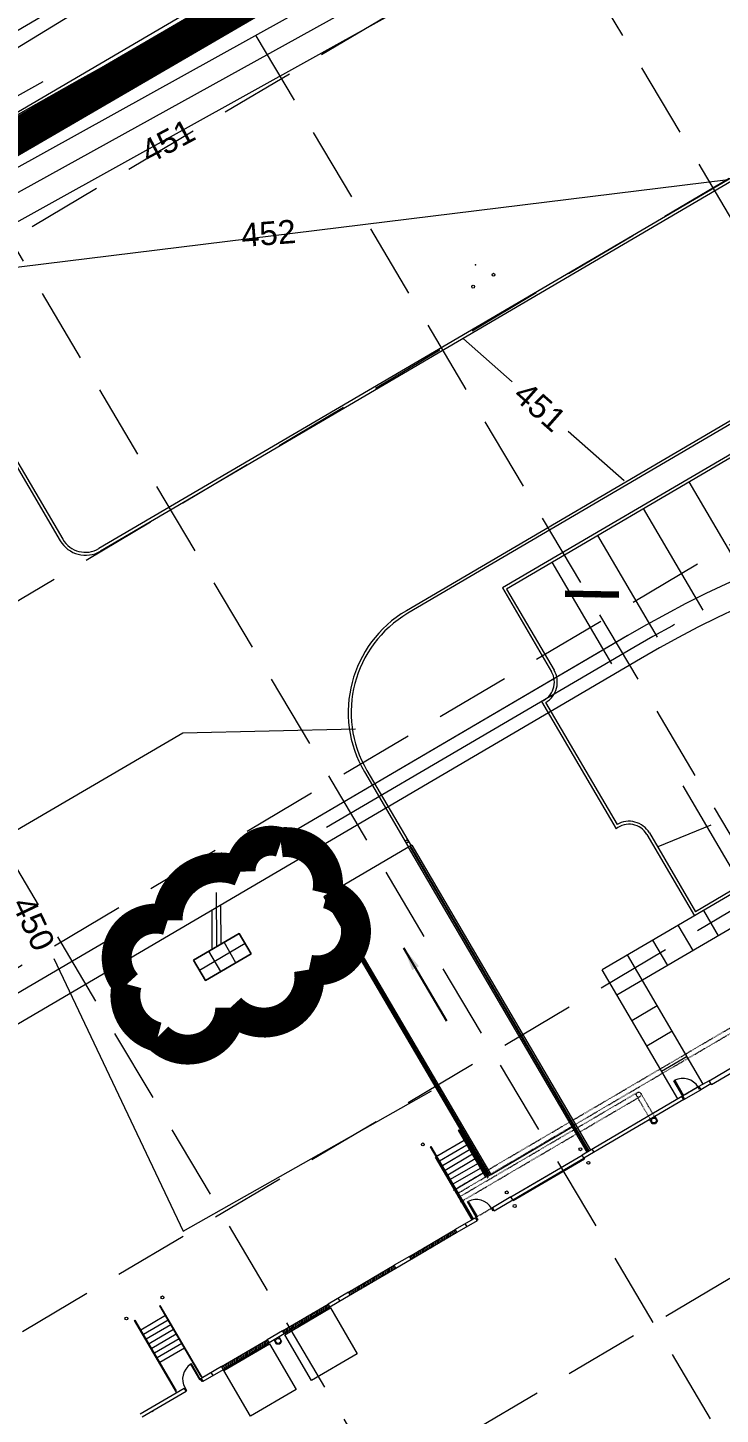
# Model space of a CAD drawing. Header units: inches. Extents: x 2527773 to 2531821, y 6906669 to 6910268.
# Drawn here: x 2529915.1 to 2530032.7, y 6909333.8 to 6909569.2 of the extents above; entities that cross this region are included whole.
import ezdxf
from ezdxf.enums import TextEntityAlignment as Align

# ---------------------------------------------------------------- set-up
doc = ezdxf.new("R2010")
doc.units = ezdxf.units.IN
doc.header["$MEASUREMENT"] = 0
for name, pattern in [('906-BP-01$0$HIDDEN', [0.1143, 0.0762, -0.0381]), ('DGN Style 4', [136.947622, 68.431042, -34.215521, 0.085539, -34.215521]), ('HIDDEN', [0.009525, 0.00635, -0.003175])]:
    doc.linetypes.add(name, pattern=pattern)
for name, color, linetype, lineweight in [('906-BP-01$0$A-CLNG-HEAD', 251, 'Continuous', 0), ('906-BP-01$0$a-sidewalks', 251, 'Continuous', 0), ('A-DOCK-LEVELER', 251, 'Continuous', 0), ('A-FLOR-STAIR', 251, 'Continuous', 0), ('A-WALL-SHELL', 251, 'Continuous', 0), ('CE-GRADE-25128 - CE-GRAD-CONT-MAJR-LABL-STD1', 1, 'Continuous', 30), ('CE-GRADE-25128 - CE-GRAD-CONT-MAJR-LINE', 1, 'Continuous', 80), ('CE-GRADE-25128 - CE-GRAD-CONT-MINR-LABL-STD1', 40, 'Continuous', 30), ('CE-GRADE-25128 - CE-GRAD-CONT-MINR-LINE', 40, 'Continuous', 53), ('CE-GRADE-25128 - CE-GRAD-FLOW', 40, 'Continuous', 30), ('CE-PUTIL-25128 - CE-UTIL-STRM-INLT', 251, 'Continuous', 13), ('CE-PUTIL-25128 - CE-UTIL-STRM-RCP-CL3-48IN', 251, 'DGN Style 4', 13), ('CE-PUTIL-25128 - CE-UTIL-STRM-WALL', 251, 'Continuous', 13), ('CE-SITE-25128 - 906-BP-01$0$A-BOLLARD', 251, 'Continuous', 0), ('CE-SITE-25128 - 906-BP-01$0$A-DOOR', 251, 'Continuous', 0), ('CE-SITE-25128 - 906-BP-01$0$A-FLOR', 251, 'Continuous', 0), ('CE-SITE-25128 - 906-BP-01$0$A-FLOR-STRS', 251, 'Continuous', 0), ('CE-SITE-25128 - 906-BP-01$0$A-KNOCKOUT-PANELS', 251, 'Continuous', 0), ('CE-SITE-25128 - 906-BP-01$0$a-sidewalks', 251, 'Continuous', 0), ('CE-SITE-25128 - 906-BP-01$0$A-WALL-SHELL', 251, 'Continuous', 0), ('CE-SITE-25128 - 906-BP-01$0$P-FIXT', 251, 'Continuous', 0), ('CE-SITE-25128 - A-BOLLARD', 251, 'Continuous', 0), ('CE-SITE-25128 - A-DOCK-LEVELER', 251, 'Continuous', 0), ('CE-SITE-25128 - A-DOOR', 251, 'Continuous', 0), ('CE-SITE-25128 - A-FLOR', 251, 'Continuous', 0), ('CE-SITE-25128 - A-FLOR-STAIR', 251, 'Continuous', 0), ('CE-SITE-25128 - A-FLOR-STRS', 251, 'Continuous', 0), ('CE-SITE-25128 - a-paving', 251, 'Continuous', 0), ('CE-SITE-25128 - a-sidewalks', 251, 'Continuous', 0), ('CE-SITE-25128 - a-stripes', 251, 'Continuous', 0), ('CE-SITE-25128 - A-WALL-SHELL', 251, 'Continuous', 0), ('CE-SITE-25128 - CE-UTIL-WATR-LINA-FHYD', 251, 'Continuous', 30), ('CE-xutil-25128 - 57-Hatch2', 253, 'Continuous', 13), ('EC-SILTFENCE', 6, 'Continuous', 106), ('Level 13', 7, 'Continuous', 0)]:
    doc.layers.add(name, color=color, linetype=linetype, lineweight=lineweight)
doc.layers.add('GRID', color=254, linetype='HIDDEN')
doc.layers.add('LEGEND', color=7, linetype='Continuous')
doc.styles.add('SC Dimension Text', font='Font 001.shx', dxfattribs={"height": 0.01})
doc.styles.get("Standard").update_dxf_attribs({"font": 'ARIAL.TTF'})
doc.styles.add('Style-Halff Sans', font='')
doc.styles.get('Style-Halff Sans').set_extended_font_data('Halff Sans')
doc.dimstyles.new('FLOW', dxfattribs={"dimscale": 1200, "dimtxt": 4, "dimasz": 4, "dimexe": 2, "dimexo": 2, "dimgap": 2, "dimtad": 1, "dimdec": 4, "dimzin": 11, "dimdsep": 46, "dimtxsty": 'Style-Halff Sans', "dimcen": 0.09, "dimse1": 1, "dimse2": 1, "dimclrd": 256, "dimadec": 4, "dimazin": 3, "dimtfac": 1, "dimtdec": 4, "dimtofl": 0, "dimtmove": 0, "dimatfit": 3, "dimfxl": 0, "dimfrac": 2, "dimtzin": 11, "dimlwd": -1, "dimarcsym": 0})
doc.dimstyles.get("Standard").update_dxf_attribs({"dimtxt": 0.18, "dimasz": 0.18, "dimexe": 0.18, "dimexo": 0.0625, "dimgap": 0.09, "dimtad": 0, "dimtih": 1, "dimtoh": 1, "dimdec": 4, "dimzin": 0, "dimdsep": 46, "dimtxsty": 'SC Dimension Text', "dimcen": 0.09, "dimadec": 0, "dimazin": 0, "dimtfac": 1, "dimtdec": 4, "dimtofl": 0, "dimtmove": 0, "dimatfit": 3, "dimfxl": 0, "dimtolj": 1, "dimtzin": 0, "dimarcsym": 0})

# ---------------------------------------------------------------- blocks, each defined once
blk = doc.blocks.new('906-BP-01$0$A$C3CD811FF_2')
at = {"layer": 'CE-SITE-25128 - 906-BP-01$0$A-BOLLARD', "ltscale": 0.273403}
for centre in [(-1.961, 4.224), (-3.823, 3.132)]:
    blk.add_circle(centre, 0.0762, dxfattribs=at)
at = {"layer": 'CE-SITE-25128 - 906-BP-01$0$A-FLOR-STRS', "ltscale": 0.273403}
for p, q in [((-2.07, 3.807), (-2.103, 3.787)), ((0.036, 0.139), (-2.103, 3.787)), ((0.121, 0.071), (-2.07, 3.807)), ((-3.406, 3.023), (-3.374, 3.042)), ((-1.216, -0.713), (-3.406, 3.023)), ((-1.235, -0.606), (-3.374, 3.042)), ((-1.807, 3.283), (-3.078, 2.538)), ((-1.666, 3.042), (-2.937, 2.297)), ((-1.525, 2.801), (-2.795, 2.056)), ((-1.383, 2.56), (-2.654, 1.815)), ((-1.242, 2.319), (-2.513, 1.574)), ((-1.101, 2.078), (-2.372, 1.333)), ((-0.959, 1.837), (-2.23, 1.092)), ((-0.818, 1.596), (-2.089, 0.851)), ((0.036, 0.139), (0.069, 0.158)), ((-1.268, -0.625), (-1.235, -0.606))]:
    blk.add_line(p, q, dxfattribs=at)

msp = doc.modelspace()

# ---------------------------------------------------------------- hatches: boundary and pattern name
at = {"layer": 'CE-SITE-25128 - 906-BP-01$0$A-KNOCKOUT-PANELS', "lineweight": 0, "ltscale": 0.273403}
h = msp.add_hatch(dxfattribs=at)
h.set_pattern_fill('ANSI31', color=256, style=0)
h.set_pattern_definition([(75.381, (933.1106, 1160.70283), (-0.25198581456, 0.065726627315), [])])
h.paths.add_polyline_path([(2529979.95, 6909360.57), (2529987.71, 6909365.13), (2529988.02, 6909364.61), (2529980.25, 6909360.05)], flags=16)
h = msp.add_hatch(dxfattribs=at)
h.set_pattern_fill('ANSI31', color=256, style=0)
h.set_pattern_definition([(75.381, (922.75844, 1154.63386), (-0.25198581456, 0.065726627315), [])])
h.paths.add_polyline_path([(2529969.59, 6909354.51), (2529977.36, 6909359.06), (2529977.66, 6909358.54), (2529969.9, 6909353.98)], flags=16)
h = msp.add_hatch(dxfattribs=at)
h.set_pattern_fill('ANSI31', color=256, style=0)
h.set_pattern_definition([(75.381, (911.54358, 1148.05914), (-0.25198581456, 0.065726627315), [])])
h.paths.add_polyline_path([(2529958.38, 6909347.93), (2529966.14, 6909352.48), (2529966.45, 6909351.96), (2529958.69, 6909347.41)], flags=16)
h = msp.add_hatch(dxfattribs=at)
h.set_pattern_fill('ANSI31', color=256, style=0)
h.set_pattern_definition([(75.381, (901.1914, 1141.99016), (-0.25198581456, 0.065726627315), [])])
h.paths.add_polyline_path([(2529948.03, 6909341.86), (2529955.79, 6909346.41), (2529956.1, 6909345.89), (2529948.33, 6909341.34)], flags=16)

# ---------------------------------------------------------------- linework, layer by layer
at = {"color": 35, "lineweight": 0}
for p, q in [((2530162.85, 6909692.98), (2529923.92, 6909560.33)), ((2529852.53, 6909528.69), (2530028.95, 6909636.43)), ((2529917.7, 6909560.02), (2529809.17, 6909499.24)), ((2529923.92, 6909560.33), (2529846.48, 6909516.78))]:
    msp.add_line(p, q, dxfattribs=at)
at = {"layer": '906-BP-01$0$A-CLNG-HEAD', "lineweight": 0, "ltscale": 0.273403, "flags": 128}
msp.add_lwpolyline([(2530026.55, 6909387.2), (2530029.42, 6909388.88), (2530029.12, 6909389.4), (2530026.24, 6909387.72)], close=True, dxfattribs=at)
at = {"layer": '906-BP-01$0$a-sidewalks', "lineweight": 0, "ltscale": 0.273403}
msp.add_line((2529997.2, 6909370.69), (2530009.28, 6909377.77), dxfattribs=at)
at = {"layer": 'A-DOCK-LEVELER', "lineweight": 0, "ltscale": 0.083333, "flags": 128}
msp.add_lwpolyline([(2529960.73, 6909337.98), (2529952.97, 6909333.43), (2529948.42, 6909341.2), (2529956.18, 6909345.75), (2529960.73, 6909337.98)], dxfattribs=at)
at = {"layer": 'A-FLOR-STAIR', "lineweight": 0, "ltscale": 0.083333}
msp.add_line((2529980.37, 6909430.37), (2530010.72, 6909378.61), dxfattribs=at)
at = {"layer": 'A-WALL-SHELL', "lineweight": 0, "ltscale": 0.083333}
msp.add_line((2530011.31, 6909378.26), (2530011, 6909378.78), dxfattribs=at)
at = {"layer": 'CE-GRADE-25128 - CE-GRAD-CONT-MAJR-LINE', "color": 35, "linetype": 'Continuous', "lineweight": 0, "flags": 128}
for points in [[(2530297.37, 6909754.5), (2530094.87, 6909641.54), (2529905.94, 6909537.06), (2529891.09, 6909531.54)], [(2529970.77, 6909450.09), (2529941.47, 6909449.43), (2529909.38, 6909430.7), (2529912.91, 6909423.25)], [(2529919.56, 6909411.15), (2529941.53, 6909364.87), (2529983.72, 6909388.69)]]:
    msp.add_lwpolyline(points, dxfattribs=at)
at = {"layer": 'CE-GRADE-25128 - CE-GRAD-CONT-MINR-LINE', "color": 35, "linetype": 'Continuous', "lineweight": 0}
for p, q in [((2530034.08, 6909543.38), (2529895.29, 6909526.28)), ((2529997.39, 6909509.06), (2529989.15, 6909516.34)), ((2530016.42, 6909492.24), (2530006.92, 6909500.64)), ((2530022.2, 6909430.17), (2530031.21, 6909433.87))]:
    msp.add_line(p, q, dxfattribs=at)
at = {"layer": 'CE-GRADE-25128 - CE-GRAD-CONT-MINR-LINE', "color": 35, "linetype": 'Continuous', "lineweight": 0, "flags": 128}
for points in [[(2530251.34, 6909724.25), (2530096.84, 6909638.06), (2529907.81, 6909533.19), (2529889.75, 6909527.35)], [(2530207.08, 6909708.72), (2530092.89, 6909645.02), (2529900.6, 6909538.38), (2529892.43, 6909535.73)]]:
    msp.add_lwpolyline(points, dxfattribs=at)
at = {"layer": 'CE-PUTIL-25128 - CE-UTIL-STRM-INLT', "color": 5, "extrusion": (0, 0, -1)}
for p, q in [((2529950.48, 6909410.44), (2529948.46, 6909413.9)), ((2529952.05, 6909413.69), (2529944.29, 6909409.14)), ((2529947.89, 6909408.93), (2529945.87, 6909412.38))]:
    msp.add_line(p, q, dxfattribs=at)
at = {"layer": 'CE-PUTIL-25128 - CE-UTIL-STRM-INLT', "color": 5, "flags": 128}
msp.add_lwpolyline([(2529953.07, 6909411.96), (2529951.04, 6909415.41), (2529943.28, 6909410.86), (2529945.3, 6909407.41)], close=True, dxfattribs=at)
at = {"layer": 'CE-PUTIL-25128 - CE-UTIL-STRM-RCP-CL3-48IN', "color": 5, "lineweight": 0}
msp.add_line((2529947.1, 6909422.37), (2529947.16, 6909413.14), dxfattribs=at)
at = {"layer": 'CE-PUTIL-25128 - CE-UTIL-STRM-RCP-CL3-48IN', "color": 5, "lineweight": 0, "flags": 128}
msp.add_lwpolyline([(2530918.43, 6908915.77), (2530890.12, 6908963.09), (2530239.22, 6909451.42, 0.302205), (2530018.05, 6909463.97), (2528753.12, 6908722.39, 0.415961), (2528717.73, 6908585.03), (2528785.5, 6908471), (2528781.08, 6908463.12)], format="xyb", dxfattribs=at)
at = {"layer": 'CE-PUTIL-25128 - CE-UTIL-STRM-WALL', "color": 5, "lineweight": 0}
for p, q in [((2530017.03, 6909465.98), (2529871.81, 6909380.84)), ((2530019.19, 6909462.03), (2529874.09, 6909376.96)), ((2529946.37, 6909419.34), (2529946.41, 6909412.7)), ((2529947.86, 6909420.21), (2529947.91, 6909413.57))]:
    msp.add_line(p, q, dxfattribs=at)
at = {"layer": 'CE-PUTIL-25128 - CE-UTIL-STRM-WALL', "color": 5, "lineweight": 0, "flags": 128}
msp.add_lwpolyline([(2530341.57, 6909377.45), (2530240.57, 6909453.22, 0.302205), (2530016.91, 6909465.91), (2529948.32, 6909425.7)], format="xyb", dxfattribs=at)
at = {"layer": 'CE-PUTIL-25128 - CE-UTIL-STRM-WALL', "color": 5, "lineweight": 0}
msp.add_arc((2530119.2, 6909291.43), 197.75, 53.1214, 120.3816, dxfattribs=at)
at = {"layer": 'CE-SITE-25128 - 906-BP-01$0$A-BOLLARD', "lineweight": 0, "ltscale": 0.273403}
for p, q in [((2530020.65, 6909383.74), (2530020.8, 6909383.82)), ((2530020.66, 6909383.73), (2530020.65, 6909383.74)), ((2530020.66, 6909383.73), (2530020.79, 6909383.81)), ((2530021.2, 6909383.11), (2530020.79, 6909383.81)), ((2530021.21, 6909383.13), (2530020.8, 6909383.82)), ((2530021.66, 6909384.33), (2530021.81, 6909384.41)), ((2530022.07, 6909383.63), (2530021.66, 6909384.33)), ((2530021.68, 6909384.33), (2530021.81, 6909384.41)), ((2530022.08, 6909383.63), (2530021.68, 6909384.33)), ((2530022.07, 6909383.63), (2530021.76, 6909383.17)), ((2530022.08, 6909383.63), (2530021.77, 6909383.16)), ((2530021.81, 6909384.41), (2530021.81, 6909384.41)), ((2530021.2, 6909383.11), (2530021.77, 6909383.16)), ((2530021.21, 6909383.13), (2530021.77, 6909383.17)), ((2529957.37, 6909345.7), (2529956.96, 6909346.4)), ((2529957.36, 6909345.69), (2529956.96, 6909346.38)), ((2529957.36, 6909345.69), (2529957.93, 6909345.74)), ((2529957.37, 6909345.7), (2529957.93, 6909345.75)), ((2529958.23, 6909346.21), (2529957.82, 6909346.9)), ((2529958.24, 6909346.21), (2529957.84, 6909346.9)), ((2529958.23, 6909346.21), (2529957.92, 6909345.74)), ((2529958.24, 6909346.21), (2529957.93, 6909345.74)), ((2529936.26, 6909334.26), (2529936.4, 6909334.35)), ((2529936.27, 6909334.26), (2529936.4, 6909334.34)), ((2529936.4, 6909334.34), (2529936.4, 6909334.35))]:
    msp.add_line(p, q, dxfattribs=at)
at = {"layer": 'CE-SITE-25128 - 906-BP-01$0$A-DOOR', "lineweight": 0, "ltscale": 0.273403}
for p, q in [((2529948.33, 6909341.34), (2529948.42, 6909341.2)), ((2529944.58, 6909339.84), (2529944.29, 6909339.67)), ((2529944.58, 6909339.84), (2529944.43, 6909339.75)), ((2529944.43, 6909339.75), (2529944.69, 6909339.32)), ((2529944.58, 6909339.84), (2529944.83, 6909339.41)), ((2529944.83, 6909339.41), (2529944.69, 6909339.32)), ((2529941.7, 6909338.15), (2529941.84, 6909338.24)), ((2529941.7, 6909338.15), (2529941.95, 6909337.72)), ((2529941.84, 6909338.24), (2529942.1, 6909337.81)), ((2529941.95, 6909337.72), (2529942.1, 6909337.81))]:
    msp.add_line(p, q, dxfattribs=at)
at = {"layer": 'CE-SITE-25128 - 906-BP-01$0$A-DOOR', "lineweight": 0, "ltscale": 0.273403, "flags": 128}
for points in [[(2530026.39, 6909387.8), (2530024.87, 6909390.39), (2530025.01, 6909390.47), (2530026.53, 6909387.89)], [(2530029.37, 6909388.97), (2530029.23, 6909388.89), (2530028.98, 6909389.32), (2530029.12, 6909389.4)], [(2530026.64, 6909387.37), (2530026.5, 6909387.29), (2530026.24, 6909387.72), (2530026.39, 6909387.8)], [(2530009.58, 6909377.25), (2530009.67, 6909377.11), (2529997.59, 6909370.02), (2529997.51, 6909370.17)], [(2530009.58, 6909377.25), (2530009.67, 6909377.11), (2529997.59, 6909370.02), (2529997.51, 6909370.17)], [(2529944.43, 6909339.75), (2529942.92, 6909342.34), (2529942.77, 6909342.26), (2529944.29, 6909339.67)]]:
    msp.add_lwpolyline(points, close=True, dxfattribs=at)
at = {"layer": 'CE-SITE-25128 - 906-BP-01$0$A-DOOR', "lineweight": 0, "ltscale": 0.273403}
for centre, start, end in [((2530026.38, 6909387.79), 30.4499, 117.039), ((2529944.44, 6909339.76), 123.723, 210.3121)]:
    msp.add_arc(centre, 3.01, start, end, dxfattribs=at)
at = {"layer": 'CE-SITE-25128 - 906-BP-01$0$A-FLOR', "linetype": '906-BP-01$0$HIDDEN', "lineweight": 0, "ltscale": 0.273403}
msp.add_line((2530029.12, 6909389.4), (2530026.24, 6909387.72), dxfattribs=at)
at = {"layer": 'CE-SITE-25128 - 906-BP-01$0$A-KNOCKOUT-PANELS', "lineweight": 0, "ltscale": 0.273403, "flags": 128}
for points in [[(2529979.95, 6909360.57), (2529987.71, 6909365.13), (2529988.02, 6909364.61), (2529980.25, 6909360.05)], [(2529969.59, 6909354.51), (2529977.36, 6909359.06), (2529977.66, 6909358.54), (2529969.9, 6909353.98)], [(2529958.38, 6909347.93), (2529966.14, 6909352.48), (2529966.45, 6909351.96), (2529958.69, 6909347.41)], [(2529948.03, 6909341.86), (2529955.79, 6909346.41), (2529956.1, 6909345.89), (2529948.33, 6909341.34)]]:
    msp.add_lwpolyline(points, close=True, dxfattribs=at)
at = {"layer": 'CE-SITE-25128 - 906-BP-01$0$a-sidewalks', "lineweight": 0, "ltscale": 0.273403}
msp.add_line((2529997.2, 6909370.69), (2530009.28, 6909377.77), dxfattribs=at)
at = {"layer": 'CE-SITE-25128 - 906-BP-01$0$A-WALL-SHELL', "lineweight": 0, "ltscale": 0.273403}
for p, q in [((2530030.85, 6909390.41), (2530057.88, 6909406.26)), ((2530031.24, 6909389.75), (2530058.27, 6909405.59)), ((2530030.84, 6909390.41), (2530029.12, 6909389.4)), ((2530030.84, 6909390.41), (2530030.84, 6909390.41)), ((2530031.24, 6909389.75), (2530030.84, 6909390.41)), ((2530029.42, 6909388.88), (2530029.12, 6909389.4)), ((2530029.12, 6909389.4), (2530029.42, 6909388.88)), ((2530031.15, 6909389.89), (2530029.42, 6909388.88)), ((2530031.15, 6909389.89), (2530031.23, 6909389.75)), ((2530026.24, 6909387.72), (2530009.28, 6909377.77)), ((2530026.55, 6909387.2), (2530009.58, 6909377.25)), ((2530026.55, 6909387.2), (2530026.24, 6909387.72)), ((2530026.24, 6909387.72), (2530026.55, 6909387.2)), ((2529979.95, 6909360.57), (2529977.36, 6909359.06)), ((2529980.25, 6909360.05), (2529977.66, 6909358.54)), ((2529980.25, 6909360.05), (2529979.95, 6909360.57)), ((2529977.66, 6909358.54), (2529977.36, 6909359.06)), ((2529969.59, 6909354.51), (2529966.14, 6909352.48)), ((2529969.9, 6909353.98), (2529966.45, 6909351.96)), ((2529968.17, 6909352.97), (2529967.87, 6909353.49)), ((2529969.9, 6909353.98), (2529969.59, 6909354.51)), ((2529966.45, 6909351.96), (2529966.14, 6909352.48)), ((2529958.38, 6909347.93), (2529955.79, 6909346.41)), ((2529956.1, 6909345.89), (2529955.79, 6909346.41)), ((2529958.69, 6909347.41), (2529956.1, 6909345.89)), ((2529958.69, 6909347.41), (2529958.38, 6909347.93)), ((2529948.03, 6909341.86), (2529944.58, 6909339.84)), ((2529948.33, 6909341.34), (2529944.88, 6909339.32)), ((2529948.33, 6909341.34), (2529948.03, 6909341.86)), ((2529944.58, 6909339.84), (2529944.88, 6909339.32)), ((2529946.61, 6909340.33), (2529946.3, 6909340.85)), ((2529941.7, 6909338.15), (2529934.22, 6909333.77)), ((2529942.01, 6909337.63), (2529934.53, 6909333.25)), ((2529941.7, 6909338.15), (2529942.01, 6909337.63))]:
    msp.add_line(p, q, dxfattribs=at)
at = {"layer": 'CE-SITE-25128 - 906-BP-01$0$P-FIXT', "linetype": '906-BP-01$0$HIDDEN', "lineweight": 0, "ltscale": 0.273403}
for p, q in [((2529987.46, 6909371.83), (2530039.65, 6909402.43)), ((2529987.88, 6909371.12), (2530040.43, 6909401.92)), ((2529988.21, 6909370.54), (2530018.69, 6909388.41)), ((2530021.84, 6909383.86), (2530019.26, 6909388.26)), ((2529988.64, 6909369.82), (2530019.11, 6909387.69)), ((2530021.12, 6909383.44), (2530018.75, 6909387.48))]:
    msp.add_line(p, q, dxfattribs=at)
msp.add_circle((2530018.9, 6909388.05), 0.417, dxfattribs=at)
at = {"layer": 'CE-SITE-25128 - 906-BP-01$0$P-FIXT', "lineweight": 0, "ltscale": 0.273403}
for centre in [(2530021.48, 6909383.65), (2529957.64, 6909346.23)]:
    msp.add_circle(centre, 0.417, dxfattribs=at)
at = {"layer": 'CE-SITE-25128 - A-BOLLARD', "lineweight": 0, "ltscale": 0.273403}
for centre in [(2529994.23, 6909527.24), (2529990.78, 6909525.22)]:
    msp.add_circle(centre, 0.25, dxfattribs=at)
at = {"layer": 'CE-SITE-25128 - A-BOLLARD', "lineweight": 0, "ltscale": 0.083333}
for centre in [(2529979.51, 6909431.03), (2529965.2, 6909422.64), (2529982.23, 6909379.59), (2530008.99, 6909378.76), (2530010.34, 6909376.46), (2529996.48, 6909371.43), (2529997.83, 6909369.13)]:
    msp.add_circle(centre, 0.25, dxfattribs=at)
at = {"layer": 'CE-SITE-25128 - A-DOCK-LEVELER', "lineweight": 0, "ltscale": 0.083333, "flags": 128}
msp.add_lwpolyline([(2529971.09, 6909344.05), (2529963.32, 6909339.5), (2529958.77, 6909347.27), (2529966.53, 6909351.82), (2529971.09, 6909344.05)], dxfattribs=at)
at = {"layer": 'CE-SITE-25128 - A-DOOR', "lineweight": 0, "ltscale": 0.083333, "flags": 128}
for points in [[(2530009.58, 6909377.25), (2530009.67, 6909377.11), (2529997.59, 6909370.02), (2529997.51, 6909370.17)], [(2529991.31, 6909367.23), (2529989.79, 6909369.82), (2529989.93, 6909369.91), (2529991.45, 6909367.32)], [(2529991.56, 6909366.8), (2529991.41, 6909366.72), (2529991.16, 6909367.15), (2529991.31, 6909367.23)], [(2529994.29, 6909368.4), (2529994.15, 6909368.32), (2529993.89, 6909368.75), (2529994.04, 6909368.84)]]:
    msp.add_lwpolyline(points, close=True, dxfattribs=at)
at = {"layer": 'CE-SITE-25128 - A-DOOR', "lineweight": 0, "ltscale": 0.083333}
msp.add_arc((2529991.3, 6909367.23), 3.01, 30.4499, 117.039, dxfattribs=at)
at = {"layer": 'CE-SITE-25128 - A-FLOR', "linetype": 'HIDDEN', "lineweight": 0, "ltscale": 0.083333}
msp.add_line((2529991.16, 6909367.15), (2529994.04, 6909368.84), dxfattribs=at)
at = {"layer": 'CE-SITE-25128 - A-FLOR-STAIR', "lineweight": 0, "ltscale": 0.083333}
for p, q in [((2529980.37, 6909430.37), (2529965.42, 6909421.61)), ((2530010.14, 6909378.28), (2529979.8, 6909430.04)), ((2529965.42, 6909421.61), (2529993.08, 6909374.43)), ((2529993.81, 6909374.5), (2529965.99, 6909421.95)), ((2529993.81, 6909374.5), (2530007.61, 6909382.59)), ((2529984.78, 6909377.71), (2529989.24, 6909380.32)), ((2529985.08, 6909376.82), (2529989.72, 6909379.54)), ((2529985.55, 6909376.03), (2529990.18, 6909378.75)), ((2529989.26, 6909380.33), (2529989.24, 6909380.32)), ((2529989.53, 6909380.49), (2529989.36, 6909380.39)), ((2529989.83, 6909379.6), (2529989.99, 6909379.7)), ((2529990.29, 6909378.81), (2529990.45, 6909378.91)), ((2529984.51, 6909377.55), (2529984.35, 6909377.45)), ((2529990.59, 6909366.81), (2529984.35, 6909377.45)), ((2529984.78, 6909377.71), (2529984.62, 6909377.61)), ((2529984.81, 6909376.66), (2529984.97, 6909376.76)), ((2529986.01, 6909375.24), (2529990.65, 6909377.96)), ((2529986.47, 6909374.45), (2529991.11, 6909377.17)), ((2529986.94, 6909373.66), (2529991.57, 6909376.37)), ((2529990.75, 6909378.02), (2529990.92, 6909378.11)), ((2529991.22, 6909377.23), (2529991.38, 6909377.32)), ((2529985.28, 6909375.87), (2529985.44, 6909375.97)), ((2529985.74, 6909375.08), (2529985.9, 6909375.17)), ((2529986.2, 6909374.29), (2529986.37, 6909374.38)), ((2529987.4, 6909372.87), (2529992.04, 6909375.58)), ((2529987.86, 6909372.07), (2529992.5, 6909374.79)), ((2529992.61, 6909374.86), (2529992.77, 6909374.95)), ((2529992.69, 6909374.71), (2529992.85, 6909374.81)), ((2529993.23, 6909374.16), (2529993.14, 6909374.32)), ((2529993.16, 6909373.92), (2529993.32, 6909374.02)), ((2529993.23, 6909374.16), (2529993.81, 6909374.5)), ((2529986.67, 6909373.5), (2529986.83, 6909373.59)), ((2529987.13, 6909372.71), (2529987.29, 6909372.8)), ((2529987.59, 6909371.92), (2529987.76, 6909372.01))]:
    msp.add_line(p, q, dxfattribs=at)
at = {"layer": 'CE-SITE-25128 - A-FLOR-STRS', "lineweight": 0, "ltscale": 0.083333}
for p, q in [((2529980.11, 6909430.03), (2529980.22, 6909430.09)), ((2530010.37, 6909378.41), (2529980.11, 6909430.03)), ((2530010.48, 6909378.48), (2529980.22, 6909430.09)), ((2529965.74, 6909421.6), (2529965.84, 6909421.66)), ((2529993.31, 6909374.57), (2529965.74, 6909421.6)), ((2529993.48, 6909374.52), (2529965.84, 6909421.66)), ((2529988.29, 6909381.98), (2529988.39, 6909382.05)), ((2529992.87, 6909374.16), (2529988.29, 6909381.98)), ((2529992.91, 6909374.34), (2529988.39, 6909382.05)), ((2529983.54, 6909379.2), (2529983.65, 6909379.26)), ((2529990.75, 6909366.91), (2529983.54, 6909379.2)), ((2529990.86, 6909366.97), (2529983.65, 6909379.26)), ((2529993.48, 6909374.52), (2529992.87, 6909374.16)), ((2529993.31, 6909374.57), (2529992.91, 6909374.34))]:
    msp.add_line(p, q, dxfattribs=at)
at = {"layer": 'CE-SITE-25128 - a-paving', "lineweight": 0, "ltscale": 0.273403}
for p, q in [((2530115.83, 6909591.31), (2529927.21, 6909480.74)), ((2530115.73, 6909590.67), (2529927.46, 6909480.31)), ((2530133.43, 6909560.47), (2529979.44, 6909470.2)), ((2530133.68, 6909560.04), (2529979.69, 6909469.77)), ((2530113.07, 6909542.84), (2529995.74, 6909474.06)), ((2530112.89, 6909542.16), (2529996.43, 6909473.88)), ((2529895.11, 6909525.6), (2529920.62, 6909482.09)), ((2529895.29, 6909526.28), (2529921.05, 6909482.35)), ((2529995.74, 6909474.06), (2530004.09, 6909459.83)), ((2529996.43, 6909473.88), (2530004.52, 6909460.08)), ((2530106.18, 6909464.62), (2530028.54, 6909419.1)), ((2530002.39, 6909454.81), (2530015.07, 6909433.19)), ((2530003.09, 6909454.6), (2530015.23, 6909433.9)), ((2529972.3, 6909442.83), (2529979.8, 6909430.04)), ((2529972.73, 6909443.09), (2529980.23, 6909430.29)), ((2530020.27, 6909432.22), (2530028.36, 6909418.42)), ((2530020.7, 6909432.47), (2530028.54, 6909419.1))]:
    msp.add_line(p, q, dxfattribs=at)
at = {"layer": 'CE-SITE-25128 - a-paving', "color": 5, "lineweight": 0, "ltscale": 0.273403, "flags": 128}
msp.add_lwpolyline([(2529943.28, 6909410.86), (2529951.04, 6909415.41), (2529953.06, 6909411.96), (2529945.3, 6909407.41)], close=True, dxfattribs=at)
at = {"layer": 'CE-SITE-25128 - a-paving', "lineweight": 0, "ltscale": 0.273403}
for centre, radius, start, end in [((2529924.94, 6909484.62), 4.5, 210.3835, 300.3803), ((2529924.94, 6909484.62), 5, 210.3835, 300.3803), ((2529989.55, 6909452.94), 20, 120.3803, 210.3803), ((2529989.55, 6909452.94), 19.5, 120.3803, 210.3803), ((2530001.07, 6909458.06), 3.5, 292.167, 30.3803), ((2530001.07, 6909458.06), 4, 300.3803, 30.3803), ((2530017.25, 6909430.45), 3.5, 30.3803, 128.5935), ((2530017.25, 6909430.45), 4, 30.3803, 120.3803)]:
    msp.add_arc(centre, radius, start, end, dxfattribs=at)
at = {"layer": 'CE-SITE-25128 - a-sidewalks', "lineweight": 0, "ltscale": 0.273403}
for p, q in [((2530117.2, 6909470.5), (2530012.67, 6909409.22)), ((2530119.73, 6909466.18), (2530015.2, 6909404.9)), ((2530032.45, 6909415.02), (2530029.93, 6909419.33)), ((2530028.14, 6909412.49), (2530025.61, 6909416.8)), ((2530023.83, 6909409.96), (2530021.3, 6909414.28)), ((2530029.84, 6909389.82), (2530016.99, 6909411.75)), ((2530025.52, 6909387.3), (2530012.67, 6909409.22)), ((2530022.04, 6909403.12), (2530017.73, 6909400.59)), ((2530024.57, 6909398.81), (2530020.26, 6909396.28)), ((2530027.1, 6909394.49), (2530022.79, 6909391.96)), ((2529998.93, 6909371.7), (2530009.28, 6909377.77)), ((2529998.93, 6909371.7), (2530009.28, 6909377.77))]:
    msp.add_line(p, q, dxfattribs=at)
at = {"layer": 'CE-SITE-25128 - a-sidewalks', "lineweight": 0, "ltscale": 0.083333}
msp.add_line((2529997.2, 6909370.69), (2530009.28, 6909377.77), dxfattribs=at)
at = {"layer": 'CE-SITE-25128 - a-stripes', "lineweight": 0, "ltscale": 0.273403}
for p, q in [((2530037.6, 6909474.83), (2530027.48, 6909492.09)), ((2530029.84, 6909470.28), (2530019.72, 6909487.54)), ((2530022.07, 6909465.73), (2530011.96, 6909482.98)), ((2530014.31, 6909461.18), (2530004.19, 6909478.43)), ((2530036.56, 6909423.22), (2530026.44, 6909440.47))]:
    msp.add_line(p, q, dxfattribs=at)
at = {"layer": 'CE-SITE-25128 - A-WALL-SHELL', "lineweight": 0, "ltscale": 0.083333}
for p, q in [((2530009.58, 6909377.25), (2530009.28, 6909377.77)), ((2530009.58, 6909377.25), (2530009.28, 6909377.77)), ((2529997.2, 6909370.69), (2529994.04, 6909368.84)), ((2529994.34, 6909368.31), (2529997.51, 6909370.17)), ((2529997.51, 6909370.17), (2529997.2, 6909370.69)), ((2529997.51, 6909370.17), (2529997.2, 6909370.69)), ((2529991.16, 6909367.15), (2529987.71, 6909365.13)), ((2529991.47, 6909366.63), (2529991.16, 6909367.15)), ((2529994.34, 6909368.31), (2529994.04, 6909368.84)), ((2529988.02, 6909364.61), (2529987.71, 6909365.13)), ((2529991.47, 6909366.63), (2529988.02, 6909364.61)), ((2529989.74, 6909365.62), (2529989.44, 6909366.14))]:
    msp.add_line(p, q, dxfattribs=at)
at = {"layer": 'CE-SITE-25128 - CE-UTIL-WATR-LINA-FHYD', "lineweight": 0, "ltscale": 0.273403}
msp.add_point((2529991.16, 6909528.92), dxfattribs=at)
at = {"layer": 'CE-xutil-25128 - 57-Hatch2', "linetype": 'Continuous', "lineweight": 0, "flags": 128}
msp.add_lwpolyline([(2529808.8, 6909493.54), (2529802.73, 6909503.89), (2530052.91, 6909650.56), (2530058.98, 6909640.2)], close=True, dxfattribs=at)
at = {"layer": 'EC-SILTFENCE', "color": 30, "linetype": 'Continuous', "lineweight": 0}
for const_width in [6, 2]:
    msp.add_lwpolyline([(2529607.74, 6909372.99), (2530320.11, 6909787.35), (2530347.92, 6909783.05), (2530741.19, 6909123.64)], dxfattribs=dict(at, const_width=const_width))
at = {"layer": 'EC-SILTFENCE', "color": 30, "linetype": 'Continuous', "lineweight": 0, "flags": 128}
msp.add_lwpolyline([(2529837.32, 6909506.45), (2530182.77, 6909707.47)], dxfattribs=at)
msp.add_lwpolyline([(2529837.32, 6909506.45), (2530182.77, 6909707.47)], dxfattribs=at)
at = {"layer": 'GRID', "color": 252, "linetype": 'HIDDEN', "lineweight": 0, "ltscale": 2000}
for p, q in [((2527933.97, 6908358.48), (2530788.65, 6910053.72)), ((2527959.52, 6908311.58), (2530814.21, 6910006.82)), ((2527986.87, 6908265.54), (2530841.55, 6909960.78)), ((2528014.21, 6908219.5), (2530868.89, 6909914.74)), ((2528041.55, 6908173.45), (2530896.24, 6909868.69)), ((2529922.1, 6909726.17), (2530879.21, 6908114.45)), ((2529876.06, 6909698.83), (2530833.17, 6908087.11)), ((2529830.02, 6909671.49), (2530787.13, 6908059.77)), ((2529783.97, 6909644.14), (2530741.08, 6908032.42))]:
    msp.add_line(p, q, dxfattribs=at)
at = {"layer": 'LEGEND', "color": 170, "ltscale": 100, "const_width": 5.08}
msp.add_lwpolyline([(2529938.88, 6909417.62, 0.520567), (2529938.88, 6909417.62, 0.765195), (2529931.95, 6909406.79, 0.417879), (2529937.2, 6909397.81, 0.6649), (2529949.51, 6909402.78, 0.744833), (2529962.87, 6909409.27, 0.975642), (2529965.94, 6909422.17, 0.520567), (2529958.11, 6909430.87, 0.520567), (2529951.26, 6909425.91, 0.540264), (2529938.88, 6909417.62)], format="xyb", close=True, dxfattribs=at)
at = {"layer": 'Level 13', "color": 7, "linetype": 'Continuous', "lineweight": 0}
msp.add_line((2530323.15, 6909793.92), (2528345.54, 6908634.55), dxfattribs=at)

# ---------------------------------------------------------------- block references
at = {"layer": 'CE-SITE-25128 - 906-BP-01$0$A-FLOR-STRS', "lineweight": 0, "ltscale": 0.273403, "xscale": 3.280833333333333, "yscale": 3.280833333333333, "zscale": 3.280833333333333}
msp.add_blockref('906-BP-01$0$A$C3CD811FF_2', (2529944.43, 6909339.75), dxfattribs=at)

# ---------------------------------------------------------------- texts
at = {"layer": 'CE-GRADE-25128 - CE-GRAD-CONT-MAJR-LABL-STD1', "color": 35, "linetype": 'Continuous', "lineweight": 0}
msp.add_text('450', height=4, rotation=295.3896, dxfattribs=at).set_placement((2529916.11, 6909417.08), align=Align.MIDDLE_CENTER)
at = {"layer": 'CE-GRADE-25128 - CE-GRAD-CONT-MINR-LABL-STD1', "color": 35, "linetype": 'Continuous', "lineweight": 0}
for s, rotation, p in [('451', 27.988, (2529938.89, 6909549.92)), ('452', 4.3839, (2529956.01, 6909534.29)), ('451', 318.5354, (2530002.15, 6909504.85))]:
    msp.add_text(s, height=4, rotation=rotation, dxfattribs=at).set_placement(p, align=Align.MIDDLE_CENTER)

# ---------------------------------------------------------------- leaders
at = {"layer": 'CE-GRADE-25128 - CE-GRAD-FLOW', "color": 7, "linetype": 'Continuous', "lineweight": 0}
for points, dimstyle, override in [([(2530015.5, 6909472.9), (2530006.41, 6909473.08)], 'FLOW', {"dimscale": 1, "dimclrd": 0, "dimlwd": 65534}), ([(2529978.97, 6909412.96), (2529986.24, 6909400.58)], 'Standard', {"dimtxt": 4, "dimasz": 4, "dimgap": 2, "dimtad": 1, "dimtxsty": 'Style-Halff Sans'})]:
    msp.add_leader(points, dimstyle=dimstyle, override=override, dxfattribs=at)

doc.saveas('drawing.dxf')
